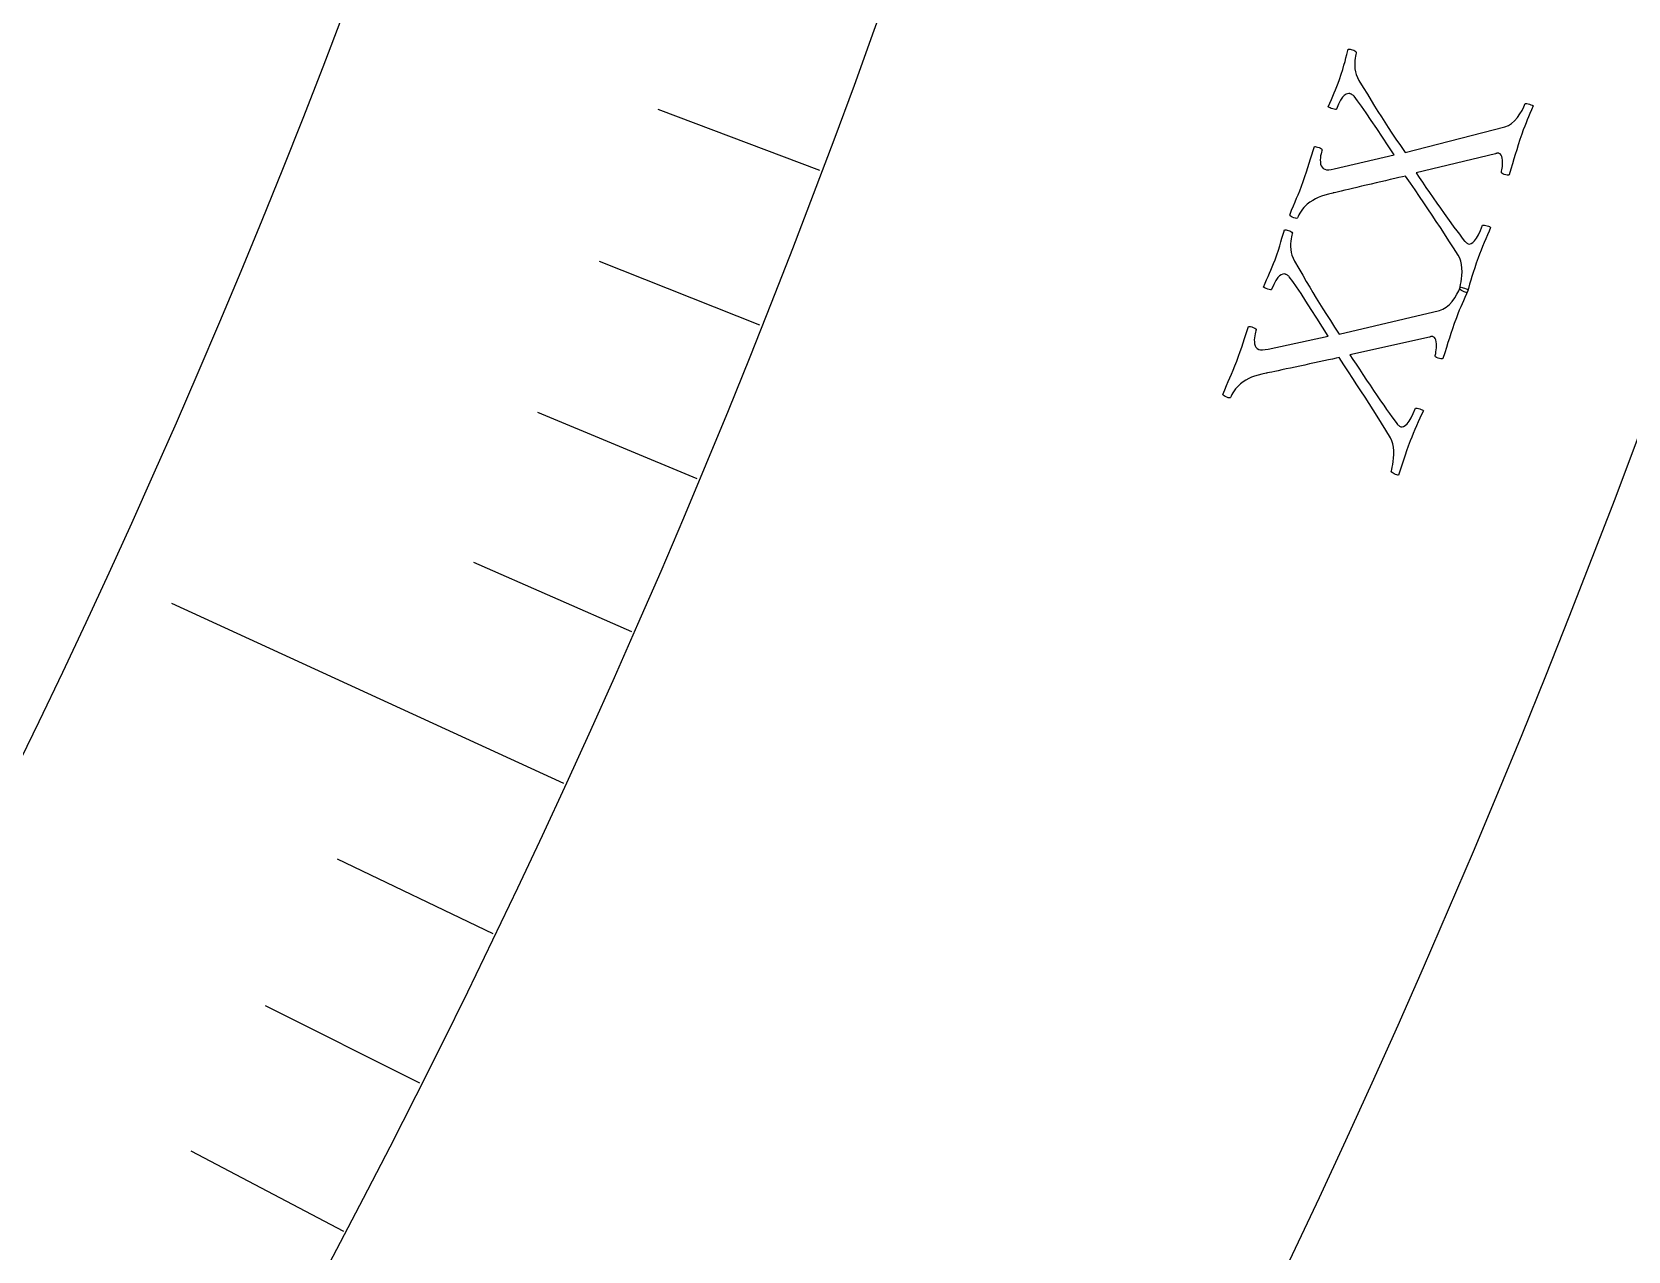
# Model space of a CAD drawing. Header units: millimetres. Extents: x -93 to 93, y -93 to 104.
# Drawn here: x 62.73 to 75.05, y -34.28 to -24.87 of the extents above; entities that cross this region are included whole.
import ezdxf

# ---------------------------------------------------------------- set-up
doc = ezdxf.new("R2010")
doc.units = ezdxf.units.MM
for name, color, linetype in [('CUT_OUTER', 1, 'Continuous'), ('ENGRAVE', 7, 'Continuous'), ('ENGRAVE_FINE', 8, 'Continuous'), ('TEXT', 5, 'Continuous')]:
    doc.layers.add(name, color=color, linetype=linetype)

msp = doc.modelspace()

# ---------------------------------------------------------------- linework, layer by layer
at = {"layer": 'CUT_OUTER'}
msp.add_arc((-0.0002, -0.0002), 92.4998, 179.658282, 0.243527, dxfattribs=at)
at = {"layer": 'ENGRAVE'}
msp.add_lwpolyline([(66.8361, -30.6708), (63.8096, -29.2819)], dxfattribs=at)
for radius in [90.65, 90.65, 88.2219, 83.7125, 83.7125, 80.1513, 73.5375, 73.5375, 69.6525]:
    msp.add_circle((0, 0), radius, dxfattribs=at)
at = {"layer": 'ENGRAVE_FINE'}
for points in [[(68.8101, -25.9409), (67.5638, -25.471)], [(68.348, -27.1351), (67.11, -26.6436)], [(67.8649, -28.3218), (66.6356, -27.8088)], [(67.3609, -29.5005), (66.1407, -28.9661)], [(66.2907, -31.8324), (65.09, -31.2558)], [(65.7249, -32.985), (64.5344, -32.3875)], [(65.1386, -34.128), (63.9588, -33.5099)]]:
    msp.add_lwpolyline(points, dxfattribs=at)
at = {"layer": 'TEXT'}
for points in [[(72.5409, -26.0264), (72.5542, -25.9888), (72.5665, -25.9525), (72.5778, -25.9177), (72.5881, -25.8844), (72.5979, -25.852), (72.6077, -25.8198), (72.6176, -25.788), (72.6275, -25.7565), (72.6335, -25.7565), (72.6416, -25.7579), (72.6516, -25.7605), (72.6636, -25.7645), (72.6748, -25.7691), (72.6824, -25.7735), (72.6863, -25.7779), (72.6866, -25.7823), (72.6839, -25.7908), (72.6813, -25.8014), (72.6787, -25.8142), (72.6761, -25.8291), (72.6741, -25.8449), (72.6734, -25.8606), (72.6739, -25.8762), (72.6758, -25.8916), (72.6797, -25.9056), (72.6865, -25.9171), (72.6962, -25.926), (72.7088, -25.9323), (72.7222, -25.9353), (72.7387, -25.9357), (72.7582, -25.9336), (72.7807, -25.929), (73.2435, -25.8199), (73.1971, -25.7508), (73.152, -25.6836), (73.1085, -25.6182), (73.0664, -25.5546), (73.0271, -25.496), (72.9919, -25.4455), (72.9609, -25.4031), (72.9341, -25.3688), (72.9297, -25.364), (72.925, -25.3599), (72.9201, -25.3565), (72.915, -25.3538), (72.9103, -25.3516), (72.9066, -25.3499), (72.904, -25.3488), (72.9024, -25.3482), (72.8939, -25.347), (72.8838, -25.3489), (72.8721, -25.3538), (72.8587, -25.3618), (72.8443, -25.3756), (72.8297, -25.3979), (72.8148, -25.4289), (72.7995, -25.4685), (72.796, -25.4705), (72.7899, -25.4708), (72.7812, -25.4695), (72.7698, -25.4665), (72.7582, -25.4627), (72.7485, -25.4588), (72.7408, -25.4548), (72.7352, -25.4508), (72.7478, -25.4214), (72.7597, -25.3936), (72.7708, -25.3676), (72.7812, -25.3432), (72.7912, -25.319), (72.8013, -25.2935), (72.8113, -25.2666), (72.8213, -25.2384), (72.8346, -25.1992), (72.8462, -25.163), (72.8561, -25.1299), (72.8643, -25.0997), (72.8715, -25.0724), (72.878, -25.0475), (72.884, -25.0252), (72.8895, -25.0053), (72.8953, -25.0052), (72.9026, -25.006), (72.9115, -25.0077), (72.9218, -25.0104), (72.9319, -25.0141), (72.9401, -25.0188), (72.9465, -25.0245), (72.951, -25.0313), (72.9494, -25.0372), (72.9473, -25.0465), (72.9449, -25.0591), (72.9421, -25.075), (72.9398, -25.0932), (72.9388, -25.1128), (72.9392, -25.1338), (72.9409, -25.1561), (72.9446, -25.1791), (72.9509, -25.2019), (72.9599, -25.2246), (72.9714, -25.2471), (73.0053, -25.3019), (73.0368, -25.3531), (73.066, -25.4006), (73.0927, -25.4444), (73.1184, -25.4863), (73.1445, -25.5279), (73.171, -25.5692), (73.1978, -25.6103), (73.2262, -25.653), (73.2573, -25.6994), (73.291, -25.7495), (73.3273, -25.8033), (74.0973, -25.6049), (74.1244, -25.595), (74.1497, -25.5797), (74.1732, -25.5593), (74.1948, -25.5336), (74.214, -25.5056), (74.2303, -25.4781), (74.2436, -25.4511), (74.2541, -25.4247), (74.2603, -25.4237), (74.2681, -25.4243), (74.2775, -25.4265), (74.2885, -25.4304), (74.2991, -25.4346), (74.3071, -25.4382), (74.3126, -25.4411), (74.3157, -25.4433), (74.3031, -25.4732), (74.2914, -25.5009), (74.2805, -25.5265), (74.2706, -25.55), (74.2608, -25.5736), (74.2506, -25.5999), (74.24, -25.6288), (74.2289, -25.6602), (74.2141, -25.7036), (74.2007, -25.7443), (74.1887, -25.7822), (74.178, -25.8174), (74.1676, -25.8527), (74.1564, -25.8909), (74.1442, -25.932), (74.1312, -25.976), (74.1244, -25.9779), (74.1159, -25.978), (74.1055, -25.9762), (74.0934, -25.9725), (74.0822, -25.968), (74.0747, -25.9635), (74.0707, -25.9591), (74.0704, -25.9547), (74.0727, -25.947), (74.0748, -25.937), (74.0769, -25.9246), (74.0788, -25.9099), (74.0802, -25.8941), (74.0804, -25.8784), (74.0796, -25.8628), (74.0776, -25.8472), (74.0742, -25.8332), (74.069, -25.8222), (74.062, -25.8142), (74.0531, -25.8093), (74.0507, -25.8087), (74.0477, -25.8083), (74.0441, -25.8082), (74.04, -25.8084), (74.0358, -25.8089), (74.032, -25.8096), (74.0286, -25.8106), (74.0254, -25.8119), (73.4134, -25.9599), (73.4371, -25.9955), (73.4622, -26.0328), (73.4888, -26.0716), (73.5167, -26.112), (73.5452, -26.153), (73.5734, -26.1934), (73.6014, -26.2333), (73.629, -26.2727), (73.6558, -26.3105), (73.681, -26.3456), (73.7048, -26.3781), (73.7271, -26.4079), (73.7469, -26.4342), (73.7636, -26.4559), (73.7769, -26.4731), (73.787, -26.4858), (73.789, -26.4878), (73.7915, -26.4904), (73.7943, -26.4934), (73.7977, -26.4969), (73.8014, -26.5004), (73.8057, -26.5035), (73.8104, -26.5061), (73.8156, -26.5083), (73.8259, -26.5094), (73.8375, -26.5057), (73.8504, -26.4973), (73.8645, -26.4841), (73.8794, -26.465), (73.8946, -26.4385), (73.91, -26.4048), (73.9258, -26.3639), (73.9321, -26.3628), (73.9401, -26.3632), (73.9497, -26.3648), (73.961, -26.3678), (73.9717, -26.3714), (73.9798, -26.3749), (73.9852, -26.3781), (73.9879, -26.3811), (73.9753, -26.4099), (73.9627, -26.439), (73.9501, -26.4684), (73.9376, -26.4981), (73.9253, -26.5279), (73.9135, -26.5575), (73.9022, -26.5871), (73.8914, -26.6165), (73.8772, -26.6564), (73.8646, -26.6934), (73.8534, -26.7275), (73.8436, -26.7589), (73.8346, -26.7891), (73.8255, -26.8199), (73.8163, -26.8512), (73.807, -26.8832), (73.8002, -26.8827), (73.7923, -26.8806), (73.7833, -26.8771), (73.7731, -26.8721), (73.7635, -26.8668), (73.7561, -26.8625), (73.751, -26.8592), (73.7481, -26.8569), (73.75, -26.8501), (73.7527, -26.8386), (73.7559, -26.8222), (73.7599, -26.801), (73.7635, -26.7767), (73.7658, -26.7509), (73.7668, -26.7238), (73.7664, -26.6953), (73.7639, -26.6672), (73.7582, -26.6411), (73.7495, -26.6172), (73.7378, -26.5955), (73.7011, -26.538), (73.6659, -26.4832), (73.6321, -26.4312), (73.5997, -26.3819), (73.568, -26.334), (73.5361, -26.2862), (73.5039, -26.2385), (73.4716, -26.1909), (73.4385, -26.1424), (73.4041, -26.0918), (73.3685, -26.0391), (73.3316, -25.9844), (73.3065, -25.9898), (73.2784, -25.9961), (73.2474, -26.0034), (73.2135, -26.0116), (73.1777, -26.0202), (73.1412, -26.0289), (73.1039, -26.0376), (73.0658, -26.0463), (73.0279, -26.0549), (72.9914, -26.0633), (72.9561, -26.0716), (72.9221, -26.0797), (72.8902, -26.0873), (72.8614, -26.0942), (72.8355, -26.1004), (72.8127, -26.1058), (72.794, -26.1102), (72.7807, -26.1134), (72.7727, -26.1152), (72.77, -26.1159), (72.7373, -26.1232), (72.7077, -26.1312), (72.6813, -26.1399), (72.6579, -26.1492), (72.6363, -26.1598), (72.6149, -26.1721), (72.5938, -26.1861), (72.573, -26.2019), (72.5598, -26.2133), (72.5475, -26.2261), (72.536, -26.2403), (72.5254, -26.2559), (72.5161, -26.2713), (72.5084, -26.285), (72.5025, -26.2971), (72.4981, -26.3075), (72.4952, -26.3106), (72.4893, -26.3115), (72.4807, -26.3102), (72.4691, -26.3066), (72.4574, -26.3018), (72.4483, -26.2967), (72.4417, -26.2912), (72.4377, -26.2856), (72.4522, -26.249), (72.4659, -26.2153), (72.4786, -26.1845), (72.4905, -26.1564), (72.5022, -26.1284), (72.5145, -26.0973), (72.5274, -26.0634), (72.5409, -26.0264)], [(72.0285, -27.4127), (72.0425, -27.3752), (72.0555, -27.3393), (72.0674, -27.3047), (72.0784, -27.2716), (72.0888, -27.2393), (72.0993, -27.2074), (72.1097, -27.1757), (72.1202, -27.1444), (72.1263, -27.1446), (72.1343, -27.1461), (72.1443, -27.1489), (72.1562, -27.1531), (72.1673, -27.1579), (72.1748, -27.1625), (72.1786, -27.167), (72.1788, -27.1713), (72.176, -27.1798), (72.1732, -27.1904), (72.1703, -27.2031), (72.1674, -27.2179), (72.1651, -27.2337), (72.1641, -27.2494), (72.1644, -27.265), (72.1659, -27.2804), (72.1696, -27.2945), (72.1761, -27.3061), (72.1857, -27.3152), (72.1982, -27.3218), (72.2115, -27.325), (72.228, -27.3258), (72.2475, -27.324), (72.2701, -27.3198), (72.735, -27.2196), (72.6898, -27.1497), (72.6461, -27.0816), (72.6038, -27.0154), (72.5629, -26.951), (72.5248, -26.8917), (72.4906, -26.8405), (72.4604, -26.7975), (72.4342, -26.7627), (72.4299, -26.7578), (72.4253, -26.7537), (72.4205, -26.7501), (72.4154, -26.7473), (72.4107, -26.745), (72.4071, -26.7433), (72.4045, -26.7421), (72.4029, -26.7414), (72.3945, -26.7402), (72.3844, -26.7419), (72.3725, -26.7466), (72.359, -26.7542), (72.3443, -26.7677), (72.3293, -26.7898), (72.3137, -26.8205), (72.2978, -26.8598), (72.2942, -26.8617), (72.2881, -26.862), (72.2794, -26.8605), (72.2681, -26.8572), (72.2565, -26.8532), (72.2469, -26.8491), (72.2393, -26.845), (72.2337, -26.8409), (72.247, -26.8117), (72.2594, -26.7842), (72.271, -26.7584), (72.2819, -26.7342), (72.2923, -26.7102), (72.3028, -26.6849), (72.3134, -26.6582), (72.3239, -26.6301), (72.338, -26.5912), (72.3502, -26.5553), (72.3608, -26.5223), (72.3696, -26.4924), (72.3773, -26.4651), (72.3843, -26.4404), (72.3908, -26.4182), (72.3966, -26.3984), (72.4024, -26.3984), (72.4097, -26.3993), (72.4185, -26.4012), (72.4288, -26.4041), (72.4388, -26.408), (72.447, -26.4129), (72.4532, -26.4187), (72.4576, -26.4255), (72.4559, -26.4315), (72.4536, -26.4407), (72.451, -26.4532), (72.4479, -26.4691), (72.4452, -26.4873), (72.4438, -26.5068), (72.4438, -26.5278), (72.4451, -26.5502), (72.4484, -26.5732), (72.4542, -26.5962), (72.4627, -26.619), (72.4739, -26.6418), (72.5067, -26.6972), (72.5373, -26.749), (72.5654, -26.797), (72.5913, -26.8414), (72.6162, -26.8837), (72.6415, -26.9258), (72.6672, -26.9676), (72.6933, -27.0092), (72.7209, -27.0524), (72.751, -27.0994), (72.7837, -27.1502), (72.819, -27.2047), (73.5927, -27.0211), (73.62, -27.0116), (73.6456, -26.9969), (73.6694, -26.9769), (73.6915, -26.9517), (73.7112, -26.924), (73.7281, -26.8968), (73.7419, -26.8701), (73.7529, -26.8438), (73.7591, -26.843), (73.767, -26.8438), (73.7763, -26.8462), (73.7872, -26.8502), (73.7977, -26.8547), (73.8056, -26.8584), (73.8111, -26.8614), (73.8141, -26.8637), (73.8009, -26.8933), (73.7887, -26.9208), (73.7774, -26.9462), (73.767, -26.9694), (73.7568, -26.9929), (73.7461, -27.019), (73.7349, -27.0476), (73.7232, -27.0789), (73.7076, -27.122), (73.6934, -27.1624), (73.6806, -27.2001), (73.6693, -27.235), (73.6583, -27.2701), (73.6463, -27.3081), (73.6333, -27.349), (73.6194, -27.3927), (73.6126, -27.3945), (73.6041, -27.3944), (73.5938, -27.3924), (73.5817, -27.3886), (73.5706, -27.3838), (73.5632, -27.3792), (73.5593, -27.3747), (73.5591, -27.3703), (73.5615, -27.3626), (73.5638, -27.3526), (73.5661, -27.3403), (73.5683, -27.3257), (73.57, -27.3099), (73.5705, -27.2942), (73.57, -27.2785), (73.5684, -27.2629), (73.5652, -27.2488), (73.5602, -27.2378), (73.5533, -27.2297), (73.5446, -27.2246), (73.5421, -27.2239), (73.5392, -27.2235), (73.5356, -27.2233), (73.5315, -27.2234), (73.5273, -27.2238), (73.5235, -27.2245), (73.52, -27.2254), (73.5169, -27.2266), (72.9021, -27.3629), (72.9251, -27.399), (72.9495, -27.4367), (72.9753, -27.476), (73.0025, -27.5169), (73.0302, -27.5584), (73.0576, -27.5994), (73.0848, -27.6398), (73.1117, -27.6797), (73.1377, -27.718), (73.1623, -27.7537), (73.1854, -27.7866), (73.2071, -27.8169), (73.2265, -27.8435), (73.2427, -27.8655), (73.2557, -27.883), (73.2656, -27.8958), (73.2675, -27.8979), (73.2699, -27.9005), (73.2727, -27.9036), (73.276, -27.9072), (73.2797, -27.9107), (73.2839, -27.9139), (73.2885, -27.9166), (73.2937, -27.9188), (73.304, -27.9202), (73.3157, -27.9167), (73.3287, -27.9086), (73.3431, -27.8957), (73.3583, -27.8768), (73.374, -27.8506), (73.3901, -27.8172), (73.4067, -27.7766), (73.413, -27.7757), (73.421, -27.7762), (73.4305, -27.778), (73.4418, -27.7812), (73.4524, -27.7851), (73.4605, -27.7886), (73.4658, -27.792), (73.4685, -27.7951), (73.4553, -27.8236), (73.4421, -27.8524), (73.429, -27.8815), (73.4159, -27.911), (73.403, -27.9406), (73.3907, -27.97), (73.3788, -27.9993), (73.3674, -28.0285), (73.3525, -28.0681), (73.3391, -28.1049), (73.3273, -28.1388), (73.3169, -28.17), (73.3073, -28.2), (73.2976, -28.2306), (73.2878, -28.2618), (73.2779, -28.2936), (73.2712, -28.2929), (73.2633, -28.2907), (73.2544, -28.287), (73.2443, -28.2818), (73.2348, -28.2764), (73.2275, -28.2719), (73.2224, -28.2685), (73.2196, -28.2661), (73.2216, -28.2594), (73.2244, -28.2479), (73.228, -28.2316), (73.2324, -28.2104), (73.2365, -28.1862), (73.2393, -28.1605), (73.2408, -28.1334), (73.241, -28.1049), (73.2389, -28.0767), (73.2338, -28.0506), (73.2256, -28.0265), (73.2142, -28.0045), (73.1787, -27.9464), (73.1445, -27.891), (73.1117, -27.8383), (73.0803, -27.7883), (73.0495, -27.7398), (73.0185, -27.6914), (72.9873, -27.6431), (72.9558, -27.595), (72.9237, -27.5458), (72.8903, -27.4946), (72.8557, -27.4412), (72.8199, -27.3858), (72.7946, -27.3907), (72.7664, -27.3965), (72.7353, -27.4032), (72.7012, -27.4107), (72.6653, -27.4187), (72.6286, -27.4267), (72.5911, -27.4346), (72.5529, -27.4426), (72.5149, -27.4505), (72.4782, -27.4582), (72.4428, -27.4658), (72.4086, -27.4732), (72.3766, -27.4803), (72.3476, -27.4866), (72.3216, -27.4923), (72.2987, -27.4972), (72.28, -27.5013), (72.2666, -27.5042), (72.2585, -27.5059), (72.2559, -27.5065), (72.223, -27.5132), (72.1933, -27.5207), (72.1667, -27.5288), (72.1431, -27.5377), (72.1213, -27.5478), (72.0997, -27.5597), (72.0783, -27.5733), (72.0572, -27.5887), (72.0438, -27.5999), (72.0312, -27.6125), (72.0195, -27.6264), (72.0086, -27.6418), (71.999, -27.657), (71.9911, -27.6706), (71.9849, -27.6825), (71.9803, -27.6929), (71.9773, -27.696), (71.9715, -27.6967), (71.9628, -27.6952), (71.9514, -27.6914), (71.9398, -27.6864), (71.9307, -27.6811), (71.9242, -27.6755), (71.9203, -27.6698), (71.9355, -27.6335), (71.9498, -27.6001), (71.9632, -27.5695), (71.9756, -27.5417), (71.9879, -27.5138), (72.0008, -27.4831), (72.0143, -27.4493), (72.0285, -27.4127)]]:
    msp.add_lwpolyline(points, close=True, dxfattribs=at)

doc.saveas('drawing.dxf')
